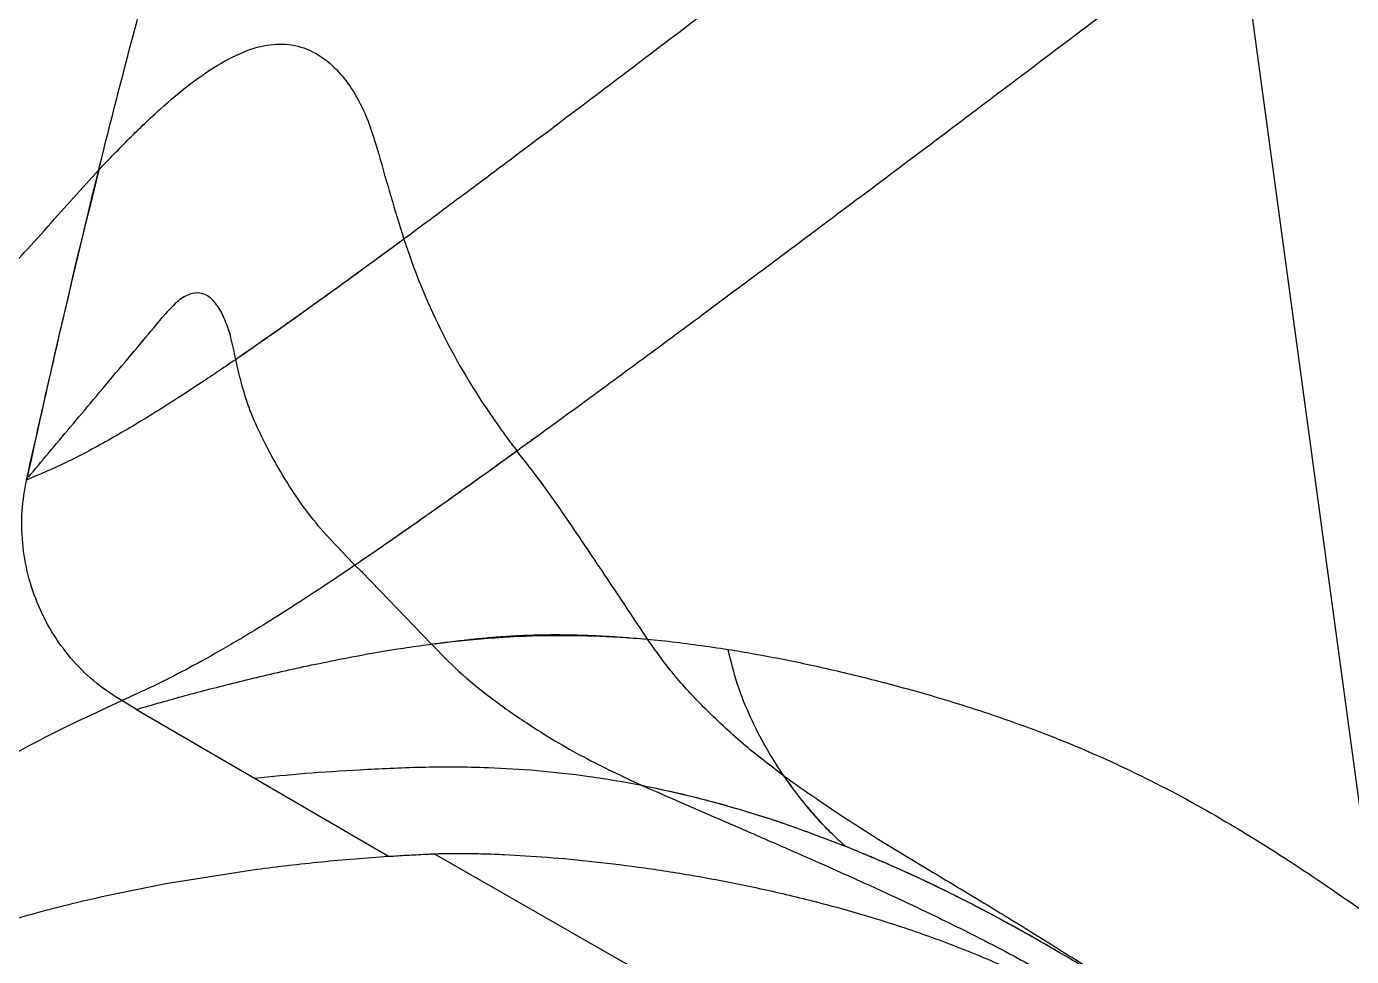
# Model space of a CAD drawing. Extents: x 400 to 501, y 484 to 634.
# Drawn here: x 412.95 to 419.61, y 531.12 to 535.79 of the extents above; entities that cross this region are included whole.
import ezdxf

# ---------------------------------------------------------------- set-up
doc = ezdxf.new("R2010")
doc.units = 0
doc.header["$MEASUREMENT"] = 0
doc.layers.add('DIM', color=3, linetype='Continuous')
doc.layers.add('GEOMETRY', color=3, linetype='Continuous', lineweight=25)

# ---------------------------------------------------------------- blocks, each defined once
blk = doc.blocks.new('2026 GRANDEE')
at = {"layer": 'GEOMETRY', "ltscale": 16}
for p, q in [((-30.7001, -65.5385), (-31.3881, -60.4748)), ((-37.3373, -62.0172), (-37.1151, -61.771)), ((-35.7892, -63.7945), (-35.4427, -64.1541)), ((-36.9249, -64.4823), (-37.0001, -64.4384)), ((-36.3326, -64.8278), (-35.6591, -65.2207)), ((-34.3942, -65.8014), (-35.4305, -65.2082)), ((-36.7783, -65.3574), (-36.3216, -65.2854))]:
    blk.add_line(p, q, dxfattribs=at)
at = {"layer": 'GEOMETRY', "ltscale": 16, "flags": 128}
blk.add_lwpolyline([(-36.9249, -64.4823), (-36.6287, -64.6551), (-36.3326, -64.8278)], dxfattribs=at)
at = {"layer": 'GEOMETRY', "ltscale": 256}
blk.add_arc((-32.3891, -61.0902), 3.3538, 197.84929, 214.53524, dxfattribs=at)
at = {"layer": 'GEOMETRY', "ltscale": 16}
for points, knots in [([(-37.4785, -63.3298), (-37.3761, -62.8751), (-37.1703, -61.9616), (-36.8141, -60.5959), (-36.4244, -59.2251), (-36.134, -58.3157), (-35.9881, -57.8586)], [0, 0, 0, 0, 0.246376, 0.49506, 0.746216, 1, 1, 1, 1]), ([(-31.3167, -58.8873), (-31.4888, -59.0183), (-31.8334, -59.2806), (-32.3488, -59.6729), (-32.862, -60.0637), (-33.3349, -60.4236), (-33.7663, -60.7517), (-34.154, -61.0461), (-34.5308, -61.3316), (-34.8922, -61.6043), (-35.2157, -61.8469), (-35.5023, -62.0601), (-35.7537, -62.2452), (-35.9886, -62.4157), (-36.2058, -62.5707), (-36.4066, -62.7106), (-36.6232, -62.857), (-36.8465, -63.0008), (-37.0729, -63.1347), (-37.2808, -63.2456), (-37.4128, -63.3018), (-37.4785, -63.3298)], [0, 0, 0, 0, 0.062819, 0.12573, 0.188608, 0.251697, 0.301561, 0.351582, 0.401254, 0.451207, 0.500969, 0.542193, 0.583772, 0.624843, 0.666359, 0.707842, 0.749148, 0.812007, 0.874198, 0.937363, 1, 1, 1, 1]), ([(-31.3881, -60.4748), (-31.5197, -60.5744), (-31.7837, -60.7741), (-32.181, -61.0743), (-32.5813, -61.3764), (-32.9842, -61.6797), (-33.3643, -61.965), (-33.7185, -62.2299), (-34.0437, -62.4721), (-34.3589, -62.7056), (-34.6606, -62.9275), (-34.9442, -63.1342), (-35.2065, -63.3233), (-35.4459, -63.4936), (-35.6615, -63.6442), (-35.8551, -63.7767), (-36.0278, -63.892), (-36.1825, -63.992), (-36.3452, -64.0936), (-36.5104, -64.1915), (-36.6798, -64.2847), (-36.8393, -64.366), (-36.9468, -64.4144), (-37.0001, -64.4384)], [0, 0, 0, 0, 0.049736, 0.099754, 0.150071, 0.200916, 0.252096, 0.294407, 0.336837, 0.379232, 0.421448, 0.464055, 0.506404, 0.548615, 0.591182, 0.633135, 0.675328, 0.717166, 0.758418, 0.820324, 0.880549, 0.940841, 1, 1, 1, 1]), ([(-37.1151, -61.771), (-37.0636, -61.7172), (-36.9605, -61.6097), (-36.8068, -61.4624), (-36.6539, -61.3335), (-36.5018, -61.2304), (-36.3578, -61.1609), (-36.223, -61.1316), (-36.0998, -61.1456), (-35.9919, -61.1986), (-35.9005, -61.282), (-35.8256, -61.3867), (-35.7588, -61.5201), (-35.7251, -61.6344), (-35.7082, -61.6919)], [0, 0, 0, 0, 0.1004858, 0.200951, 0.3020531, 0.4015103, 0.5008109, 0.5849761, 0.669207, 0.7524739, 0.814558, 0.8762205, 0.9378165, 1, 1, 1, 1]), ([(-35.7082, -61.6919), (-35.6886, -61.7618), (-35.6493, -61.9017), (-35.6041, -62.0461), (-35.5814, -62.1182)], [0, 0, 0, 0, 0.500043, 1, 1, 1, 1]), ([(-37.1151, -61.771), (-37.1786, -62.0299), (-37.3051, -62.5465), (-37.4201, -63.0659), (-37.4774, -63.3249)], [0, 0, 0, 0, 0.501294, 1, 1, 1, 1]), ([(-39.1715, -63.6666), (-39.1419, -63.6382), (-39.0833, -63.5819), (-38.9875, -63.4936), (-38.8855, -63.4017), (-38.7496, -63.282), (-38.6328, -63.1814), (-38.5432, -63.105), (-38.5157, -63.0816), (-38.488, -63.0581), (-38.4602, -63.0346), (-38.4323, -63.011), (-38.4077, -62.9901), (-38.3855, -62.9715), (-38.3649, -62.9544), (-38.3416, -62.9353), (-38.3155, -62.914), (-38.2867, -62.8907), (-38.2595, -62.8689), (-38.232, -62.8469), (-38.2042, -62.8248), (-38.1715, -62.7989), (-38.1371, -62.7715), (-38.073, -62.7204), (-37.9785, -62.644), (-37.8541, -62.5389), (-37.7292, -62.4266), (-37.6041, -62.3061), (-37.4742, -62.1724), (-37.3829, -62.0689), (-37.3373, -62.0172)], [0, 0, 0, 0, 0.071265, 0.141127, 0.210385, 0.282792, 0.406257, 0.422062, 0.437782, 0.453417, 0.468966, 0.484427, 0.4998, 0.509541, 0.520699, 0.533274, 0.547263, 0.562723, 0.579317, 0.590399, 0.605992, 0.622693, 0.641016, 0.658852, 0.719839, 0.781185, 0.835923, 0.890603, 0.94536, 1, 1, 1, 1]), ([(-35.5814, -62.1182), (-35.6609, -62.1767), (-35.8192, -62.2931), (-36.0373, -62.4507), (-36.2417, -62.5961), (-36.3656, -62.6816), (-36.4273, -62.7242)], [0, 0, 0, 0, 0.250566, 0.498598, 0.750095, 1, 1, 1, 1]), ([(-36.4273, -62.7242), (-36.4346, -62.6865), (-36.4488, -62.6135), (-36.4791, -62.5238), (-36.5148, -62.4545), (-36.557, -62.4076), (-36.6044, -62.3859), (-36.6578, -62.3918), (-36.7166, -62.4249), (-36.759, -62.471), (-36.7806, -62.4945)], [0, 0, 0, 0, 0.135042, 0.261927, 0.390169, 0.511111, 0.633566, 0.751852, 0.873481, 1, 1, 1, 1]), ([(-37.4686, -63.3143), (-37.4353, -63.2747), (-37.3656, -63.1915), (-37.2572, -63.0624), (-37.1397, -62.9224), (-37.0189, -62.7784), (-36.8985, -62.6349), (-36.8187, -62.5398), (-36.7806, -62.4945)], [0, 0, 0, 0, 0.15248, 0.319677, 0.488432, 0.674206, 0.844706, 1, 1, 1, 1]), ([(-35.8283, -63.7581), (-35.9054, -63.6779), (-36.0661, -63.5108), (-36.2393, -63.2315), (-36.3707, -62.9656), (-36.4088, -62.8032), (-36.4273, -62.7242)], [0, 0, 0, 0, 0.23535, 0.490727, 0.75224, 1, 1, 1, 1]), ([(-35.1518, -62.9915), (-35.1439, -63.0033), (-35.1275, -63.0276), (-35.1105, -63.0518), (-35.1017, -63.0643)], [0, 0, 0, 0, 0.482537, 1, 1, 1, 1]), ([(-35.1017, -63.0643), (-35.0881, -63.0834), (-35.0595, -63.1236), (-35.029, -63.163), (-35.013, -63.1837)], [0, 0, 0, 0, 0.474647, 1, 1, 1, 1]), ([(-35.013, -63.1837), (-35.0377, -63.2015), (-35.0883, -63.2381), (-35.1637, -63.2923), (-35.2408, -63.3474), (-35.3188, -63.403), (-35.3974, -63.4589), (-35.5114, -63.5393), (-35.6603, -63.6435), (-35.7706, -63.7187), (-35.8283, -63.7581)], [0, 0, 0, 0, 0.077578, 0.159034, 0.244294, 0.333243, 0.425718, 0.521731, 0.749508, 1, 1, 1, 1]), ([(-34.7643, -63.5217), (-34.8082, -63.4587), (-34.8881, -63.344), (-34.9742, -63.2335), (-35.013, -63.1837)], [0, 0, 0, 0, 0.549108, 1, 1, 1, 1]), ([(-37.0001, -64.4384), (-37.0433, -64.4105), (-37.1307, -64.3539), (-37.2451, -64.2421), (-37.3435, -64.112), (-37.4206, -63.9657), (-37.474, -63.8088), (-37.5015, -63.6471), (-37.5052, -63.4855), (-37.4873, -63.3813), (-37.4785, -63.3298)], [0, 0, 0, 0, 0.121643, 0.246332, 0.373047, 0.500703, 0.628227, 0.754548, 0.878708, 1, 1, 1, 1]), ([(-34.3573, -64.1296), (-34.4242, -64.0284), (-34.5579, -63.8261), (-34.6955, -63.6232), (-34.7643, -63.5217)], [0, 0, 0, 0, 0.500023, 1, 1, 1, 1]), ([(-35.8283, -63.7581), (-35.8217, -63.7641), (-35.8085, -63.7761), (-35.7956, -63.7883), (-35.7892, -63.7945)], [0, 0, 0, 0, 0.5011759, 1, 1, 1, 1]), ([(-36.9249, -64.4823), (-36.8447, -64.4591), (-36.6855, -64.4129), (-36.4283, -64.3465), (-36.1475, -64.2799), (-35.865, -64.2209), (-35.5874, -64.173), (-35.3248, -64.1377), (-35.0582, -64.1154), (-34.7928, -64.1079), (-34.5346, -64.1147), (-34.2571, -64.1361), (-34.0541, -64.1657), (-33.9527, -64.1805)], [0, 0, 0, 0, 0.126362, 0.250885, 0.377131, 0.502744, 0.586199, 0.669558, 0.752639, 0.814662, 0.876524, 0.938301, 1, 1, 1, 1]), ([(-35.4427, -64.1541), (-35.4199, -64.1512), (-35.3665, -64.1443), (-35.2889, -64.1349), (-35.2061, -64.126), (-35.1277, -64.1189), (-35.045, -64.113), (-34.9614, -64.1089), (-34.8757, -64.1067), (-34.7832, -64.1065), (-34.6843, -64.1085), (-34.5777, -64.1133), (-34.498, -64.1181), (-34.4529, -64.1218), (-34.4459, -64.1224)], [0, 0, 0, 0, 0.080913, 0.189852, 0.266728, 0.357344, 0.443791, 0.526066, 0.611691, 0.696404, 0.790637, 0.886314, 0.982238, 1, 1, 1, 1]), ([(-35.4427, -64.1541), (-35.3983, -64.2004), (-35.3054, -64.2971), (-35.1435, -64.4276), (-34.9349, -64.5742), (-34.6832, -64.725), (-34.4849, -64.8179), (-34.3874, -64.8636)], [0, 0, 0, 0, 0.149996, 0.313436, 0.485908, 0.747023, 1, 1, 1, 1]), ([(-34.0757, -64.4719), (-34.1271, -64.4178), (-34.2299, -64.3096), (-34.3148, -64.1896), (-34.3573, -64.1296)], [0, 0, 0, 0, 0.500307, 1, 1, 1, 1]), ([(-33.3644, -65.1699), (-33.3854, -65.1507), (-33.4275, -65.1125), (-33.5066, -65.0291), (-33.5914, -64.9284), (-33.6788, -64.8097), (-33.7638, -64.6745), (-33.8414, -64.5237), (-33.9087, -64.3588), (-33.938, -64.2401), (-33.9527, -64.1805)], [0, 0, 0, 0, 0.125673, 0.251677, 0.377805, 0.503562, 0.628467, 0.752361, 0.875725, 1, 1, 1, 1]), ([(-33.9527, -64.1805), (-33.8667, -64.1952), (-33.6953, -64.2246), (-33.4231, -64.2836), (-33.144, -64.3525), (-32.8602, -64.4325), (-32.5754, -64.5242), (-32.2451, -64.6467), (-31.8747, -64.8111), (-31.4717, -65.0287), (-31.0809, -65.2734), (-30.8275, -65.4498), (-30.7001, -65.5385)], [0, 0, 0, 0, 0.083007, 0.165445, 0.248039, 0.330686, 0.413293, 0.496284, 0.621245, 0.746212, 0.872435, 1, 1, 1, 1]), ([(-38.7811, -65.6471), (-38.7183, -65.5774), (-38.5925, -65.4377), (-38.3477, -65.23), (-38.0663, -65.0237), (-37.7471, -64.8208), (-37.3971, -64.6222), (-37.1323, -64.4996), (-37.0001, -64.4384)], [0, 0, 0, 0, 0.166818, 0.333943, 0.501105, 0.668042, 0.834308, 1, 1, 1, 1]), ([(-33.6712, -64.8175), (-33.7409, -64.7646), (-33.8824, -64.6573), (-34.0107, -64.5343), (-34.0757, -64.4719)], [0, 0, 0, 0, 0.492856, 1, 1, 1, 1]), ([(-36.3326, -64.8278), (-36.2482, -64.8193), (-36.0808, -64.8023), (-35.8055, -64.7854), (-35.4993, -64.7696), (-35.1999, -64.7702), (-34.9158, -64.7871), (-34.6548, -64.8161), (-34.396, -64.8596), (-34.1428, -64.9157), (-33.8994, -64.9817), (-33.6409, -65.0637), (-33.4565, -65.1345), (-33.3644, -65.1699)], [0, 0, 0, 0, 0.126363, 0.250882, 0.377127, 0.502743, 0.586202, 0.669563, 0.752644, 0.814667, 0.876526, 0.938301, 1, 1, 1, 1]), ([(-33.3644, -65.1699), (-33.3849, -65.1512), (-33.426, -65.1139), (-33.503, -65.0328), (-33.5859, -64.9362), (-33.6428, -64.857), (-33.6712, -64.8175)], [0, 0, 0, 0, 0.249544, 0.49973, 0.750191, 1, 1, 1, 1]), ([(-33.6712, -64.8175), (-33.5631, -64.8934), (-33.3467, -65.0454), (-33.0069, -65.2507), (-32.6944, -65.438), (-32.4115, -65.6112), (-32.1621, -65.7676), (-31.9108, -65.9283), (-31.7449, -66.038), (-31.6588, -66.095)], [0, 0, 0, 0, 0.166052, 0.332394, 0.499556, 0.624719, 0.749854, 0.87011, 1, 1, 1, 1]), ([(-34.3874, -64.8636), (-34.3228, -64.8918), (-34.1864, -64.9514), (-33.9799, -65.041), (-33.7614, -65.1359), (-33.5566, -65.2256), (-33.3455, -65.3193), (-33.1608, -65.4033), (-32.987, -65.4846), (-32.8368, -65.5572), (-32.6809, -65.6357), (-32.5259, -65.7161), (-32.3762, -65.7982), (-32.1721, -65.9181), (-31.9078, -66.0857), (-31.5876, -66.3016), (-31.2741, -66.52), (-30.9656, -66.7431), (-30.764, -66.8955), (-30.6622, -66.9724)], [0, 0, 0, 0, 0.049264, 0.104117, 0.157422, 0.215806, 0.260468, 0.318911, 0.357667, 0.394577, 0.435474, 0.479612, 0.516483, 0.554683, 0.644755, 0.734664, 0.823935, 0.911073, 1, 1, 1, 1]), ([(-34.3874, -64.8636), (-34.3112, -64.8795), (-34.1592, -64.9112), (-33.9105, -64.9784), (-33.647, -65.0615), (-33.4586, -65.1337), (-33.3644, -65.1699)], [0, 0, 0, 0, 0.250776, 0.500876, 0.750587, 1, 1, 1, 1]), ([(-31.6588, -66.095), (-31.7519, -66.0348), (-31.9384, -65.9139), (-32.2229, -65.741), (-32.5097, -65.5752), (-32.7984, -65.4229), (-33.0862, -65.2852), (-33.2718, -65.2082), (-33.3644, -65.1698)], [0, 0, 0, 0, 0.1665014, 0.3336143, 0.5011579, 0.6681495, 0.8344643, 1, 1, 1, 1]), ([(-31.7897, -66.0125), (-31.8367, -65.9816), (-32.0006, -65.8739), (-32.2884, -65.702), (-32.6097, -65.5203), (-32.8919, -65.3775), (-33.1319, -65.2657), (-33.287, -65.2018), (-33.3644, -65.1698)], [0, 0, 0, 0, 0.091431, 0.31908, 0.54711, 0.698911, 0.849594, 1, 1, 1, 1]), ([(-36.3216, -65.2854), (-36.2142, -65.2722), (-35.9992, -65.2457), (-35.7725, -65.229), (-35.6591, -65.2207)], [0, 0, 0, 0, 0.499378, 1, 1, 1, 1]), ([(-35.6591, -65.2207), (-35.6284, -65.2188), (-35.567, -65.2149), (-35.5049, -65.2118), (-35.4739, -65.2102)], [0, 0, 0, 0, 0.500842, 1, 1, 1, 1]), ([(-35.4739, -65.2102), (-35.4662, -65.2099), (-35.4517, -65.2092), (-35.4372, -65.2085), (-35.4305, -65.2082)], [0, 0, 0, 0, 0.535869, 1, 1, 1, 1]), ([(-35.4305, -65.2082), (-35.4161, -65.2077), (-35.3861, -65.2068), (-35.3349, -65.2058), (-35.2671, -65.2064), (-35.1836, -65.2073), (-35.1126, -65.2104), (-35.0767, -65.2119)], [0, 0, 0, 0, 0.156256, 0.324279, 0.493616, 0.743478, 1, 1, 1, 1]), ([(-35.0767, -65.2119), (-35.0062, -65.2158), (-34.8657, -65.2234), (-34.6264, -65.2462), (-34.3756, -65.2773), (-34.1154, -65.318), (-33.849, -65.3689), (-33.5784, -65.4305), (-33.3052, -65.5037), (-33.0305, -65.5899), (-32.7557, -65.6905), (-32.4834, -65.8082), (-32.2157, -65.9405), (-32.045, -66.0462), (-31.96, -66.0988)], [0, 0, 0, 0, 0.090317, 0.179923, 0.267557, 0.35352, 0.437976, 0.520946, 0.602707, 0.683543, 0.763761, 0.843283, 0.921969, 1, 1, 1, 1]), ([(-37.8834, -65.6474), (-37.7705, -65.6097), (-37.544, -65.534), (-37.1753, -65.4366), (-36.9108, -65.3838), (-36.7783, -65.3574)], [0, 0, 0, 0, 0.331976, 0.665568, 1, 1, 1, 1])]:
    blk.add_open_spline(points, degree=3, knots=knots, dxfattribs=at)

msp = doc.modelspace()

# ---------------------------------------------------------------- block references
at = {"layer": 'DIM'}
msp.add_blockref('2026 GRANDEE', (450.4248, 596.8403), dxfattribs=at)

doc.saveas('drawing.dxf')
